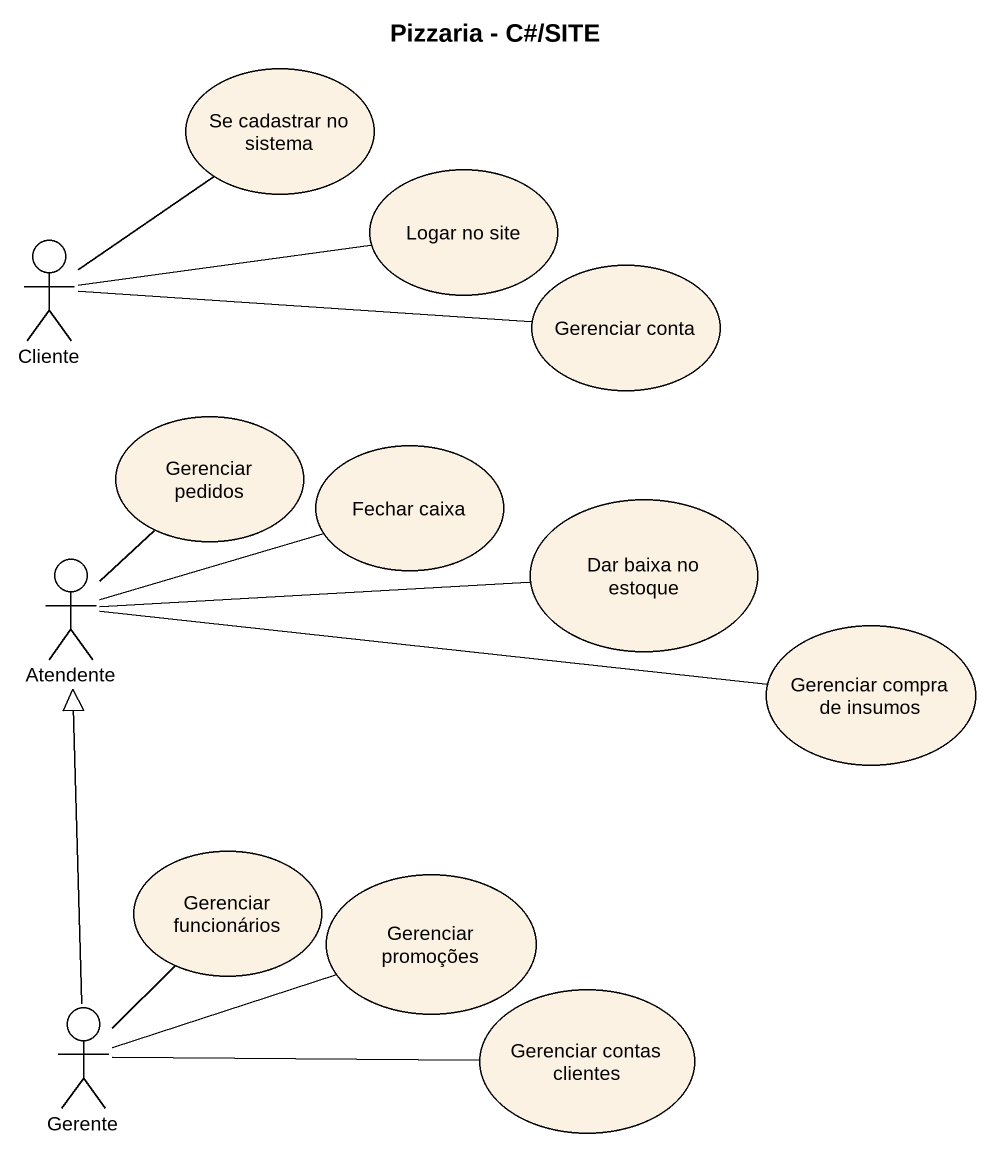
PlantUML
@startuml
title Pizzaria - C#/SITE
usecase "Se cadastrar no sistema" as Se_cadastrar_no_sistema
usecase "Logar no site" as Logar_no_site
actor Cliente
usecase "Gerenciar conta" as Gerenciar_conta
usecase "Gerenciar pedidos" as Gerenciar_pedidos
usecase "Fechar caixa" as Fechar_caixa
actor Atendente
usecase "Dar baixa no estoque" as Dar_baixa_no_estoque
usecase "Gerenciar compra de insumos" as Gerenciar_compra_de_insumos
usecase "Gerenciar funcionários" as Gerenciar_funcionários
usecase "Gerenciar promoções" as Gerenciar_promoções
actor Gerente
usecase "Gerenciar contas clientes" as Gerenciar_contas_clientes
Cliente -up- Se_cadastrar_no_sistema
Cliente -right- Logar_no_site
Cliente -right- Gerenciar_conta
Atendente -up- Gerenciar_pedidos
Atendente -right- Fechar_caixa
Atendente -right- Dar_baixa_no_estoque
Atendente -right- Gerenciar_compra_de_insumos
Gerente -up-|> Atendente
Gerente -up- Gerenciar_funcionários
Gerente -right- Gerenciar_promoções
Gerente -right- Gerenciar_contas_clientes
@enduml
